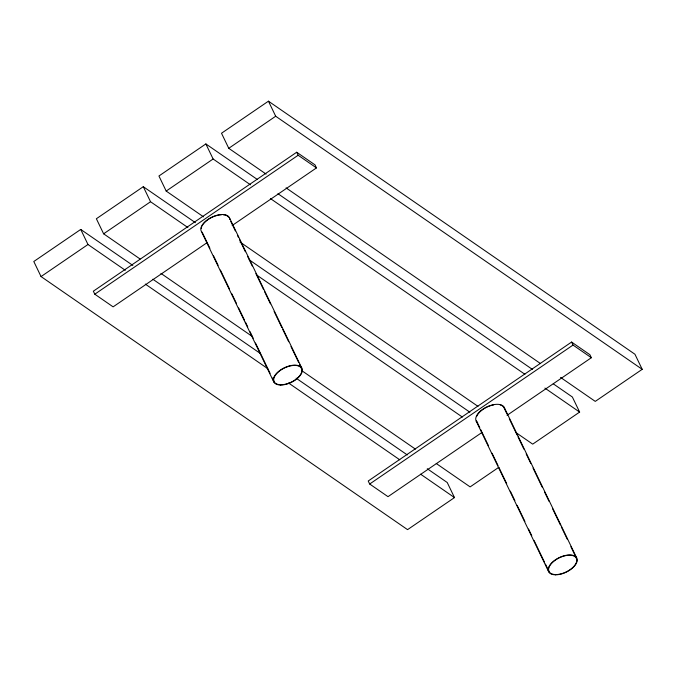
<?xml version="1.0" encoding="UTF-8"?>
<svg xmlns="http://www.w3.org/2000/svg" width="676" height="676" viewBox="0 0 676 676"><rect width="100%" height="100%" fill="white"/><g stroke="black" fill="none" stroke-linecap="round" stroke-linejoin="round"><path stroke-width="1.01" d="M132.842 265.423L80.731 229.434L33.8 261.502L41.05 276.569L407.56 529.646L454.492 497.587L447.242 482.52L427.266 468.73M195.406 222.666L143.295 186.686L96.372 218.745L103.622 233.811L140.101 259.001M257.108 179.317L205.867 143.929L158.936 175.997L166.186 191.063L203.535 216.844M560.531 377.402L595.269 401.392L642.2 369.324L634.95 354.258L268.44 101.18L221.508 133.24L228.758 148.306L266.107 174.095M41.05 276.569L87.981 244.501L125.322 270.29M103.622 233.811L150.545 201.744L187.894 227.533M166.186 191.063L213.117 158.995L250.466 184.785M228.758 148.306L275.69 116.238L642.2 369.324M232.172 225.505L316.469 167.901L315.024 164.893L296.696 152.235L93.347 291.187L94.792 294.195L113.12 306.853L206.974 242.726M94.792 294.195L298.15 155.252L316.469 167.901M507.059 415.317L591.356 357.722L589.903 354.706L571.583 342.056L368.226 480.999L369.679 484.016L388.007 496.666L481.861 432.539M369.679 484.016L573.028 345.064L591.356 357.722M498.812 467.302L470.133 486.897L436.257 463.508M553.272 383.824L572.378 397.015L579.628 412.081L532.705 444.14L516.202 432.75M286.083 187.886L540.555 363.612M277.954 193.708L532.426 369.426M270.442 198.575L524.914 374.293M544.89 388.092L579.628 412.081M240.014 242.033L477.983 406.36M249.258 259.846L469.862 412.183M256.508 274.912L462.342 417.05M160.939 273.391L252.14 336.369M301.64 370.549L415.419 449.118M152.818 279.213L260.514 353.582M296.122 378.171L407.29 454.931M145.298 284.081L267.764 368.648M288.601 383.038L399.769 459.807M420.616 474.197L454.492 497.587M571.583 342.056L573.028 345.064M504.195 407.29L576.696 557.937M507.034 414.101L503.84 407.467A15.227 7.867 -25.7 0 0 500.147 404.916M509.315 418.841L517.064 434.947M517.977 436.84L523.908 449.16M526.182 453.892L530.745 463.364M533.026 468.105L542.144 487.058M544.425 491.79L548.98 501.262M552.63 508.842L560.379 524.956M561.291 526.849L567.223 539.161M570.874 546.74L576.341 558.114M476.58 421.013L479.766 427.646M480.678 429.547L488.435 445.653M492.077 453.233L498.009 465.544M498.922 467.446L506.67 483.551M510.321 491.131L514.875 500.603M517.157 505.335L524.914 521.45M528.556 529.029L531.75 535.654M534.032 540.394L544.518 562.187M545.431 564.08L549.081 571.659M476.225 421.19L548.726 571.837M296.696 152.235L298.15 155.252M268.44 101.18L275.69 116.238M205.867 143.929L213.117 158.995M229.308 217.478L301.809 368.124M230.778 221.449L235.341 230.922M237.622 235.654L238.535 237.555M239.448 239.448L245.371 251.759M247.653 256.5L252.216 265.972M255.858 273.552L263.615 289.658M264.527 291.559L270.451 303.87M274.101 311.45L281.85 327.556M282.762 329.457L288.694 341.769M290.967 346.509L298.724 362.615M299.637 364.508L301.454 368.302M202.149 232.147L209.898 248.261M213.548 255.841L218.111 265.313M220.384 270.045L229.51 288.998M231.784 293.739L236.346 303.211M238.628 307.943L244.551 320.263M245.464 322.156L247.746 326.897M250.027 331.629L253.221 338.262M255.494 343.002L270.087 373.321M272.369 378.061L274.194 381.847M273.839 382.024L201.338 231.378A15.616 8.07 -25.7 0 1 213.346 216.481A15.616 8.07 -25.7 0 1 229.832 219.556M143.295 186.686L150.545 201.744M80.731 229.434L87.981 244.501M476.529 416.644A15.227 7.867 -25.7 0 1 493.784 404.856M477.695 422.796A15.616 8.07 -25.7 0 1 485.765 407.451A15.616 8.07 -25.7 0 1 504.651 408.634M201.237 228.429A15.227 7.867 -25.7 0 1 201.651 226.832M202.006 226.012A15.227 7.867 -25.7 0 1 221.5 214.757M223.359 214.791A15.227 7.867 -25.7 0 1 228.581 217.08M555.714 574.575A15.227 7.867 -25.7 0 0 576.848 560.134A15.227 7.867 -25.7 0 0 555.562 559.956A15.227 7.867 -25.7 0 0 555.714 574.575M555.537 574.82A15.616 8.07 -25.7 0 0 577.211 560.015A15.616 8.07 -25.7 0 0 555.376 559.821A15.616 8.07 -25.7 0 0 555.537 574.82M280.836 384.762A15.227 7.867 -25.7 0 0 301.961 370.321A15.227 7.867 -25.7 0 0 280.684 370.135A15.227 7.867 -25.7 0 0 280.836 384.762M280.65 385.007A15.616 8.07 -25.7 0 0 302.324 370.203A15.616 8.07 -25.7 0 0 280.498 370.009A15.616 8.07 -25.7 0 0 280.65 385.007"/></g></svg>
